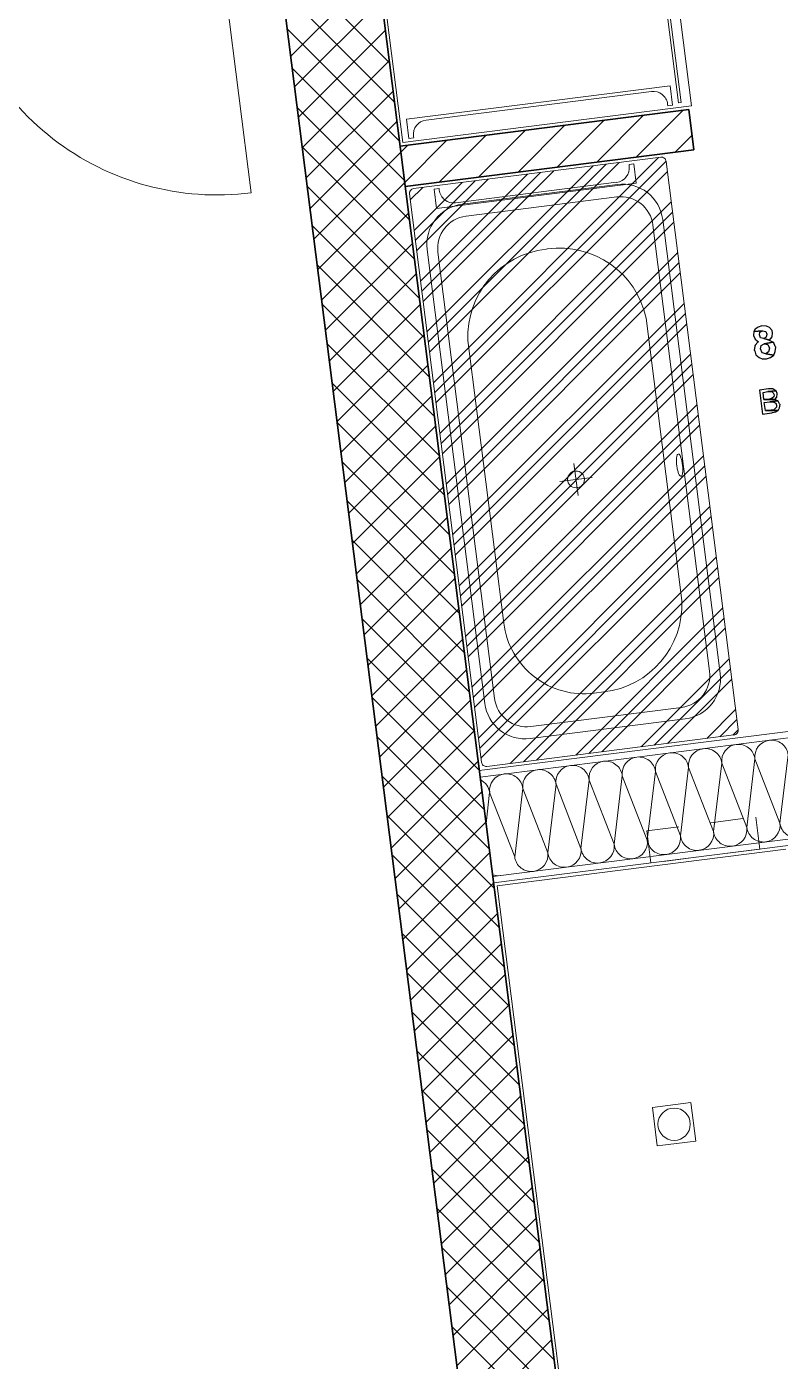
# Model space of a CAD drawing. Header units: metres. Extents: x 2713679.5 to 2713747.3, y 1226017.1 to 1226104.2.
# Drawn here: x 2713690.273 to 2713692.603, y 1226069.37 to 1226073.495 of the extents above; entities that cross this region are included whole.
import ezdxf

# ---------------------------------------------------------------- set-up
doc = ezdxf.new("R2010")
doc.units = ezdxf.units.M
doc.header["$MEASUREMENT"] = 0
doc.linetypes.add('31', pattern=[105, 75, -15, 0, -15])
doc.linetypes.add('Strich 2', pattern=[0.141111, 0.070556, -0.070556])
doc.layers.add('plangrafiken', color=251, linetype='Continuous')
doc.layers.add('waende_stuetzen', color=250, linetype='Continuous')
doc.layers.add('texte', color=7, linetype='Continuous', true_color=0x000000)

msp = doc.modelspace()

# ---------------------------------------------------------------- linework, layer by layer
at = {"layer": 'plangrafiken', "color": 7, "linetype": 'Continuous', "lineweight": 13}
for p, q in [((2713692.1399, 1226074.7379), (2713692.3287, 1226073.2498)), ((2713691.4359, 1226073.1365), (2713691.247, 1226074.6246)), ((2713692.1931, 1226074.0088), (2713692.2882, 1226073.2598)), ((2713692.2961, 1226073.2608), (2713692.201, 1226074.0098)), ((2713691.4469, 1226073.2085), (2713692.2624, 1226073.3119)), ((2713692.2041, 1226073.2945), (2713691.5077, 1226073.2061)), ((2713692.2624, 1226073.3119), (2713692.2699, 1226073.2524)), ((2713692.3287, 1226073.2498), (2713691.4359, 1226073.1365)), ((2713692.2551, 1226073.2505), (2713692.2544, 1226073.2555)), ((2713692.2699, 1226073.2524), (2713692.2551, 1226073.2505)), ((2713692.2882, 1226073.2598), (2713692.2961, 1226073.2608)), ((2713691.4545, 1226073.1489), (2713691.4469, 1226073.2085)), ((2713691.4694, 1226073.1508), (2713691.4545, 1226073.1489)), ((2713691.4687, 1226073.1558), (2713691.4694, 1226073.1508)), ((2713691.469, 1226072.9945), (2713692.2329, 1226073.0915)), ((2713692.1498, 1226073.0709), (2713692.135, 1226073.069)), ((2713692.135, 1226073.069), (2713692.1356, 1226073.064)), ((2713692.1574, 1226073.0113), (2713692.1498, 1226073.0709)), ((2713692.2498, 1226073.0778), (2713692.4725, 1226071.3226)), ((2713691.5477, 1226072.9944), (2713691.5328, 1226072.9925)), ((2713691.5328, 1226072.9925), (2713691.5403, 1226072.933)), ((2713691.5403, 1226072.933), (2713692.1574, 1226073.0113)), ((2713691.5483, 1226072.9895), (2713691.5477, 1226072.9944)), ((2713692.0966, 1226073.0137), (2713691.5986, 1226072.9505)), ((2713692.0994, 1226073.0071), (2713691.6194, 1226072.9462)), ((2713691.456, 1226072.9778), (2713691.6789, 1226071.2218)), ((2713691.6311, 1226072.9093), (2713692.0973, 1226072.9684)), ((2713692.2091, 1226072.8818), (2713692.3841, 1226071.5029)), ((2713692.4173, 1226071.4955), (2713692.2392, 1226072.8989)), ((2713691.5111, 1226072.8065), (2713691.6892, 1226071.4031)), ((2713691.7194, 1226071.4185), (2713691.5444, 1226072.7975)), ((2713691.8833, 1226072.8078), (2713691.8784, 1226072.8072)), ((2713692.2984, 1226071.7214), (2713692.1876, 1226072.5944)), ((2713691.637, 1226072.5245), (2713691.7478, 1226071.6516)), ((2713691.9711, 1226072.0966), (2713691.9713, 1226072.0946)), ((2713692.0273, 1226071.435), (2713692.0571, 1226071.4388)), ((2713692.2975, 1226071.3911), (2713691.8312, 1226071.3319)), ((2713691.8289, 1226071.2948), (2713692.309, 1226071.3558)), ((2713692.4595, 1226071.3058), (2713691.6956, 1226071.2089)), ((2713691.7273, 1226070.8399), (2713692.6202, 1226070.9532)), ((2713691.9288, 1226069.2526), (2713691.7273, 1226070.8399)), ((2713692.2074, 1226070.1549), (2713692.3265, 1226070.17)), ((2713692.2225, 1226070.0359), (2713692.2074, 1226070.1549)), ((2713692.3265, 1226070.17), (2713692.3416, 1226070.051)), ((2713692.3416, 1226070.051), (2713692.2225, 1226070.0359))]:
    msp.add_line(p, q, dxfattribs=at)
at = {"layer": 'plangrafiken', "color": 255, "linetype": 'Continuous', "lineweight": 13}
for p, q in [((2713691.5101, 1226072.5514), (2713692.0237, 1226073.0649)), ((2713691.5141, 1226072.52), (2713692.0642, 1226073.0701)), ((2713691.5181, 1226072.4886), (2713692.1047, 1226073.0752)), ((2713691.5301, 1226072.3945), (2713692.2262, 1226073.0906)), ((2713691.534, 1226072.3631), (2713692.2496, 1226073.0787)), ((2713691.4783, 1226072.8024), (2713691.6997, 1226073.0238)), ((2713691.4902, 1226072.7082), (2713691.8212, 1226073.0392)), ((2713691.4942, 1226072.6769), (2713691.8617, 1226073.0444)), ((2713691.4982, 1226072.6455), (2713691.9022, 1226073.0495)), ((2713691.538, 1226072.3318), (2713692.2536, 1226073.0474)), ((2713691.4584, 1226072.9592), (2713691.4973, 1226072.9981)), ((2713691.4703, 1226072.8651), (2713691.6188, 1226073.0135)), ((2713691.4743, 1226072.8337), (2713691.6592, 1226073.0187)), ((2713691.55, 1226072.2376), (2713692.2656, 1226072.9532)), ((2713691.5539, 1226072.2063), (2713692.2695, 1226072.9219)), ((2713691.5579, 1226072.1749), (2713692.2735, 1226072.8905)), ((2713691.5699, 1226072.0808), (2713692.2855, 1226072.7964)), ((2713691.5739, 1226072.0494), (2713692.2895, 1226072.765)), ((2713691.5778, 1226072.018), (2713692.2934, 1226072.7336)), ((2713691.5898, 1226071.9239), (2713692.3054, 1226072.6395)), ((2713691.5938, 1226071.8925), (2713692.3094, 1226072.6081)), ((2713691.5977, 1226071.8612), (2713692.3133, 1226072.5768)), ((2713691.6097, 1226071.767), (2713692.3253, 1226072.4826)), ((2713691.6137, 1226071.7357), (2713692.3293, 1226072.4513)), ((2713691.6176, 1226071.7043), (2713692.3333, 1226072.4199)), ((2713691.6296, 1226071.6102), (2713692.3452, 1226072.3258)), ((2713691.6336, 1226071.5788), (2713692.3492, 1226072.2944)), ((2713691.6376, 1226071.5474), (2713692.3532, 1226072.263)), ((2713691.6495, 1226071.4533), (2713692.3651, 1226072.1689)), ((2713691.6535, 1226071.4219), (2713692.3691, 1226072.1375)), ((2713691.6575, 1226071.3905), (2713692.3731, 1226072.1061)), ((2713691.6694, 1226071.2964), (2713692.385, 1226072.012)), ((2713691.6734, 1226071.2651), (2713692.389, 1226071.9807)), ((2713691.6774, 1226071.2337), (2713692.393, 1226071.9493)), ((2713691.7678, 1226071.218), (2713692.4049, 1226071.8552)), ((2713691.8083, 1226071.2231), (2713692.4089, 1226071.8238)), ((2713691.8488, 1226071.2283), (2713692.4129, 1226071.7924)), ((2713691.9702, 1226071.2437), (2713692.4248, 1226071.6983)), ((2713692.0107, 1226071.2488), (2713692.4288, 1226071.6669)), ((2713692.0512, 1226071.254), (2713692.4328, 1226071.6355)), ((2713692.1727, 1226071.2694), (2713692.4447, 1226071.5414)), ((2713692.2132, 1226071.2745), (2713692.4487, 1226071.51)), ((2713692.2537, 1226071.2797), (2713692.4527, 1226071.4787)), ((2713692.3752, 1226071.2951), (2713692.4646, 1226071.3846)), ((2713692.4157, 1226071.3002), (2713692.4686, 1226071.3532)), ((2713692.4562, 1226071.3054), (2713692.4726, 1226071.3218))]:
    msp.add_line(p, q, dxfattribs=at)
at = {"layer": 'plangrafiken', "color": 7, "linetype": '31', "lineweight": 13}
for p, q in [((2713691.9775, 1226072.046), (2713691.9649, 1226072.1452)), ((2713692.0208, 1226072.1019), (2713691.9216, 1226072.0893))]:
    msp.add_line(p, q, dxfattribs=at)
at = {"layer": 'plangrafiken', "color": 7, "linetype": 'Strich 2', "lineweight": 13}
for p, q in [((2713692.1897, 1226071.0095), (2713692.527, 1226071.0523)), ((2713692.527, 1226071.0523), (2713692.5396, 1226070.9531)), ((2713692.2023, 1226070.9103), (2713692.1897, 1226071.0095)), ((2713692.5396, 1226070.9531), (2713692.2023, 1226070.9103))]:
    msp.add_line(p, q, dxfattribs=at)
at = {"layer": 'plangrafiken', "color": 7, "linetype": 'Continuous', "lineweight": 13}
for centre, radius in [((2713691.9712, 1226072.0956), 0.026), ((2713692.2745, 1226070.1029), 0.05)]:
    msp.add_circle(centre, radius, dxfattribs=at)
for centre, radius, start, end in [((2713692.2098, 1226073.2498), 0.045, 7.2326, 97.2326), ((2713691.5134, 1226073.1614), 0.045, 97.2326, 187.2326), ((2713692.2348, 1226073.0766), 0.015, 4.8063, 97.1963), ((2713692.0909, 1226073.0583), 0.045, 277.2326, 7.2326), ((2713691.4709, 1226072.9797), 0.015, 97.2326, 187.2326), ((2713691.5929, 1226072.9951), 0.045, 187.2326, 277.2326), ((2713692.1151, 1226072.8831), 0.125, 7.2326, 97.2326), ((2713691.6351, 1226072.8222), 0.125, 97.2326, 187.2326), ((2713692.1099, 1226072.8692), 0.1, 7.2326, 97.2326), ((2713691.6436, 1226072.8101), 0.1, 97.2326, 187.2326), ((2713691.9092, 1226072.5365), 0.2724, 96.4932, 182.5194), ((2713691.9211, 1226072.538), 0.2724, 11.9458, 97.972), ((2713692.3787, 1226072.1542), 0.0971, 177.7463, 181.3508), ((2713692.3493, 1226072.1555), 0.0676, 173.2324, 177.8255), ((2713692.3219, 1226072.1589), 0.04, 166.8717, 173.4003), ((2713692.3017, 1226072.1637), 0.0192, 156.6223, 167.2852), ((2713692.2908, 1226072.1686), 0.00731, 137.2664, 157.6697), ((2713692.2873, 1226072.1716), 0.00282, 56.7981, 95.0369), ((2713692.2849, 1226072.1678), 0.00731, 36.7954, 57.1987), ((2713692.2756, 1226072.1604), 0.0192, 27.18, 37.8428), ((2713692.2573, 1226072.1507), 0.04, 21.0649, 27.5935), ((2713692.2316, 1226072.1406), 0.0676, 16.6396, 21.2328), ((2713692.2034, 1226072.132), 0.0971, 13.1144, 16.7189), ((2713692.4036, 1226072.1547), 0.1219, 181.3067, 184.4012), ((2713692.4178, 1226072.1558), 0.1362, 184.3712, 187.2457), ((2713692.4178, 1226072.1557), 0.1362, 187.2195, 190.094), ((2713692.4038, 1226072.1531), 0.1219, 190.064, 193.1585), ((2713692.3796, 1226072.1474), 0.0971, 193.1143, 196.7189), ((2713692.3514, 1226072.1388), 0.0676, 196.6396, 201.2328), ((2713692.1792, 1226072.1263), 0.1219, 10.064, 13.1585), ((2713692.1652, 1226072.1237), 0.1362, 7.2195, 10.094), ((2713692.2611, 1226072.1205), 0.04, 346.8717, 353.4003), ((2713692.1652, 1226072.1236), 0.1362, 4.3712, 7.2457), ((2713692.2337, 1226072.1239), 0.0676, 353.2324, 357.8255), ((2713692.1794, 1226072.1247), 0.1219, 1.3067, 4.4012), ((2713692.2042, 1226072.1251), 0.0971, 357.7463, 1.3508), ((2713692.3257, 1226072.1287), 0.04, 201.0649, 207.5935), ((2713692.3074, 1226072.119), 0.0192, 207.18, 217.8428), ((2713692.2981, 1226072.1116), 0.00731, 216.7954, 237.1987), ((2713692.2954, 1226072.1078), 0.00282, 279.4283, 317.6671), ((2713692.2921, 1226072.1108), 0.00731, 317.2665, 337.6697), ((2713692.2812, 1226072.1157), 0.0192, 336.6223, 347.2852), ((2713692.0263, 1226071.7095), 0.2724, 276.4932, 2.5194), ((2713691.9958, 1226071.683), 0.25, 187.2326, 277.2326), ((2713692.2849, 1226071.4903), 0.1, 277.2326, 7.2326), ((2713692.2932, 1226071.4798), 0.125, 277.2326, 7.2326), ((2713691.8186, 1226071.4311), 0.1, 187.2326, 277.2326), ((2713691.8132, 1226071.4188), 0.125, 187.2326, 277.2326), ((2713692.4576, 1226071.3207), 0.015, 277.2325, 7.2326), ((2713691.6938, 1226071.2237), 0.015, 187.2325, 277.2326)]:
    msp.add_arc(centre, radius, start, end, dxfattribs=at)
at = {"layer": 'texte'}
for points in [[(2713692.5456, 1226072.5702), (2713692.5346, 1226072.5665), (2713692.5248, 1226072.5604), (2713692.5212, 1226072.553), (2713692.5481, 1226072.5543), (2713692.5579, 1226072.553), (2713692.5615, 1226072.5445), (2713692.5591, 1226072.5347), (2713692.5517, 1226072.531), (2713692.5689, 1226072.5261), (2713692.5774, 1226072.5359), (2713692.5774, 1226072.5359), (2713692.5787, 1226072.5481), (2713692.5774, 1226072.5555), (2713692.5689, 1226072.5653), (2713692.5603, 1226072.5689)], [(2713692.5212, 1226072.553), (2713692.5199, 1226072.5408), (2713692.5248, 1226072.5286), (2713692.5248, 1226072.5286), (2713692.5358, 1226072.5212), (2713692.5334, 1226072.52), (2713692.5248, 1226072.5102), (2713692.5236, 1226072.5078), (2713692.5224, 1226072.4943), (2713692.5236, 1226072.4931), (2713692.5273, 1226072.4808), (2713692.5371, 1226072.4723), (2713692.5469, 1226072.4686), (2713692.5603, 1226072.4686), (2713692.5603, 1226072.4686), (2713692.5726, 1226072.4723), (2713692.5823, 1226072.4796), (2713692.5579, 1226072.4833), (2713692.5469, 1226072.487), (2713692.5469, 1226072.487), (2713692.542, 1226072.4992), (2713692.5432, 1226072.509), (2713692.553, 1226072.5151), (2713692.5799, 1226072.52), (2713692.5677, 1226072.5261), (2713692.5689, 1226072.5261), (2713692.5517, 1226072.531), (2713692.542, 1226072.5335), (2713692.5383, 1226072.542), (2713692.5395, 1226072.5506), (2713692.5481, 1226072.5543)], [(2713692.5799, 1226072.52), (2713692.553, 1226072.5151), (2713692.564, 1226072.5127), (2713692.5689, 1226072.5016), (2713692.5689, 1226072.5016), (2713692.5664, 1226072.4894), (2713692.5579, 1226072.4833), (2713692.5823, 1226072.4796), (2713692.5872, 1226072.4906), (2713692.5885, 1226072.5041), (2713692.5872, 1226072.5065), (2713692.5823, 1226072.5175)], [(2713692.5664, 1226072.3756), (2713692.5383, 1226072.3719), (2713692.5481, 1226072.2973), (2713692.5762, 1226072.301), (2713692.5787, 1226072.3022), (2713692.5885, 1226072.3046), (2713692.5958, 1226072.3083), (2713692.5566, 1226072.3083), (2713692.553, 1226072.3328), (2713692.5701, 1226072.3352), (2713692.5946, 1226072.3389), (2713692.5848, 1226072.3426), (2713692.586, 1226072.3426), (2713692.5517, 1226072.3426), (2713692.5493, 1226072.3646), (2713692.564, 1226072.367), (2713692.5885, 1226072.3695), (2713692.5799, 1226072.3756), (2713692.5774, 1226072.3756)], [(2713692.5885, 1226072.3695), (2713692.564, 1226072.367), (2713692.5664, 1226072.367), (2713692.5762, 1226072.367), (2713692.5811, 1226072.3634), (2713692.5836, 1226072.3573), (2713692.5823, 1226072.3511), (2713692.5774, 1226072.3462), (2713692.5689, 1226072.3438), (2713692.5517, 1226072.3426), (2713692.586, 1226072.3426), (2713692.5921, 1226072.3499), (2713692.5934, 1226072.3597), (2713692.5934, 1226072.3609), (2713692.5897, 1226072.3695)], [(2713692.5946, 1226072.3389), (2713692.5701, 1226072.3352), (2713692.5726, 1226072.3352), (2713692.5811, 1226072.3352), (2713692.5885, 1226072.3316), (2713692.5909, 1226072.3254), (2713692.5909, 1226072.3193), (2713692.5872, 1226072.3144), (2713692.5823, 1226072.3108), (2713692.575, 1226072.3095), (2713692.5566, 1226072.3083), (2713692.5958, 1226072.3083), (2713692.6007, 1226072.3169), (2713692.6007, 1226072.3169), (2713692.6019, 1226072.3267), (2713692.6007, 1226072.3291), (2713692.5958, 1226072.3377)]]:
    msp.add_lwpolyline(points, close=True, dxfattribs=at)
at = {"layer": 'waende_stuetzen', "color": 7, "linetype": 'Continuous', "lineweight": 35}
for p, q in [((2713690.8678, 1226075.151), (2713691.6464, 1226069.0152)), ((2713691.9818, 1226068.7554), (2713691.2031, 1226074.8911)), ((2713692.3201, 1226073.2386), (2713691.4272, 1226073.1253)), ((2713692.3358, 1226073.1146), (2713692.3201, 1226073.2386)), ((2713691.4272, 1226073.1253), (2713691.443, 1226073.0013)), ((2713691.443, 1226073.0013), (2713692.3358, 1226073.1146))]:
    msp.add_line(p, q, dxfattribs=at)
at = {"layer": 'waende_stuetzen', "color": 7, "linetype": 'Continuous', "lineweight": 13}
for p, q in [((2713690.8622, 1226073.8046), (2713690.9667, 1226072.9812)), ((2713692.3966, 1226071.0072), (2713692.4218, 1226071.2187)), ((2713692.4991, 1226071.0202), (2713692.4218, 1226071.2187)), ((2713692.4991, 1226071.0202), (2713692.5243, 1226071.2317)), ((2713692.6016, 1226071.0332), (2713692.5243, 1226071.2317)), ((2713692.6016, 1226071.0332), (2713692.6268, 1226071.2447)), ((2713691.7136, 1226070.8684), (2713691.6746, 1226071.1759)), ((2713692.089, 1226070.9681), (2713692.1143, 1226071.1797)), ((2713692.1916, 1226070.9811), (2713692.1143, 1226071.1797)), ((2713692.1916, 1226070.9811), (2713692.2168, 1226071.1927)), ((2713692.2941, 1226070.9942), (2713692.2168, 1226071.1927)), ((2713692.2941, 1226070.9942), (2713692.3193, 1226071.2057)), ((2713692.3966, 1226071.0072), (2713692.3193, 1226071.2057)), ((2713691.6929, 1226071.0322), (2713691.7042, 1226071.1276)), ((2713691.7815, 1226070.9291), (2713691.7042, 1226071.1276)), ((2713691.7815, 1226070.9291), (2713691.8067, 1226071.1406)), ((2713691.884, 1226070.9421), (2713691.8067, 1226071.1406)), ((2713691.884, 1226070.9421), (2713691.9093, 1226071.1536)), ((2713691.9865, 1226070.9551), (2713691.9093, 1226071.1536)), ((2713691.9865, 1226070.9551), (2713692.0118, 1226071.1667)), ((2713692.089, 1226070.9681), (2713692.0118, 1226071.1667))]:
    msp.add_line(p, q, dxfattribs=at)
at = {"layer": 'waende_stuetzen', "color": 18, "linetype": 'Continuous', "lineweight": 0, "true_color": 0x000000}
for p, q in [((2713691.3945, 1226073.3834), (2713691.0481, 1226073.7297)), ((2713691.0895, 1226073.4035), (2713691.3579, 1226073.6719)), ((2713691.4099, 1226073.2619), (2713691.0635, 1226073.6082)), ((2713691.1015, 1226073.3094), (2713691.3698, 1226073.5778)), ((2713691.4253, 1226073.1404), (2713691.079, 1226073.4868)), ((2713691.1134, 1226073.2153), (2713691.3818, 1226073.4836)), ((2713691.4407, 1226073.0189), (2713691.0944, 1226073.3653)), ((2713691.1253, 1226073.1212), (2713691.3937, 1226073.3895)), ((2713691.1373, 1226073.0271), (2713691.4056, 1226073.2954)), ((2713691.4562, 1226072.8974), (2713691.1098, 1226073.2438)), ((2713692.1567, 1226073.0919), (2713692.301, 1226073.2362)), ((2713691.1492, 1226072.9329), (2713691.4176, 1226073.2013)), ((2713691.7923, 1226073.0456), (2713691.9366, 1226073.19)), ((2713691.9138, 1226073.0611), (2713692.0581, 1226073.2054)), ((2713692.0352, 1226073.0765), (2713692.1796, 1226073.2208)), ((2713691.5493, 1226073.0148), (2713691.6936, 1226073.1591)), ((2713691.6708, 1226073.0302), (2713691.8151, 1226073.1745)), ((2713692.2782, 1226073.1073), (2713692.3301, 1226073.1592)), ((2713691.4716, 1226072.7759), (2713691.1252, 1226073.1223)), ((2713691.1612, 1226072.8388), (2713691.4295, 1226073.1072)), ((2713691.4295, 1226073.1072), (2713691.4507, 1226073.1283)), ((2713691.4415, 1226073.013), (2713691.5721, 1226073.1437)), ((2713691.487, 1226072.6545), (2713691.1406, 1226073.0008)), ((2713691.1731, 1226072.7447), (2713691.4415, 1226073.013)), ((2713691.1851, 1226072.6506), (2713691.4534, 1226072.9189)), ((2713691.5024, 1226072.533), (2713691.156, 1226072.8793)), ((2713691.197, 1226072.5564), (2713691.4654, 1226072.8248)), ((2713691.5178, 1226072.4115), (2713691.1715, 1226072.7579)), ((2713691.209, 1226072.4623), (2713691.4773, 1226072.7307)), ((2713691.5332, 1226072.29), (2713691.1869, 1226072.6364)), ((2713691.2209, 1226072.3682), (2713691.4893, 1226072.6366)), ((2713691.2329, 1226072.2741), (2713691.5012, 1226072.5424)), ((2713691.5487, 1226072.1685), (2713691.2023, 1226072.5149)), ((2713691.2448, 1226072.18), (2713691.5131, 1226072.4483)), ((2713691.5641, 1226072.047), (2713691.2177, 1226072.3934)), ((2713691.2567, 1226072.0858), (2713691.5251, 1226072.3542)), ((2713691.5795, 1226071.9256), (2713691.2331, 1226072.2719)), ((2713691.2687, 1226071.9917), (2713691.537, 1226072.2601)), ((2713691.2806, 1226071.8976), (2713691.549, 1226072.1659)), ((2713691.5949, 1226071.8041), (2713691.2485, 1226072.1504)), ((2713691.2926, 1226071.8035), (2713691.5609, 1226072.0718)), ((2713691.6103, 1226071.6826), (2713691.264, 1226072.029)), ((2713691.3045, 1226071.7094), (2713691.5729, 1226071.9777)), ((2713691.6257, 1226071.5611), (2713691.2794, 1226071.9075)), ((2713691.3165, 1226071.6152), (2713691.5848, 1226071.8836)), ((2713691.6412, 1226071.4396), (2713691.2948, 1226071.786)), ((2713691.3284, 1226071.5211), (2713691.5968, 1226071.7895)), ((2713691.6566, 1226071.3182), (2713691.3102, 1226071.6645)), ((2713691.3404, 1226071.427), (2713691.6087, 1226071.6953)), ((2713691.3523, 1226071.3329), (2713691.6206, 1226071.6012)), ((2713691.672, 1226071.1967), (2713691.3256, 1226071.543)), ((2713691.3642, 1226071.2387), (2713691.6326, 1226071.5071)), ((2713691.6874, 1226071.0752), (2713691.341, 1226071.4215)), ((2713691.3762, 1226071.1446), (2713691.6445, 1226071.413)), ((2713691.7028, 1226070.9537), (2713691.3565, 1226071.3001)), ((2713691.3881, 1226071.0505), (2713691.6565, 1226071.3189)), ((2713691.4001, 1226070.9564), (2713691.6684, 1226071.2247)), ((2713691.7182, 1226070.8322), (2713691.3719, 1226071.1786)), ((2713691.412, 1226070.8623), (2713691.6804, 1226071.1306)), ((2713691.7337, 1226070.7107), (2713691.3873, 1226071.0571)), ((2713691.424, 1226070.7681), (2713691.6923, 1226071.0365)), ((2713691.7491, 1226070.5893), (2713691.4027, 1226070.9356)), ((2713691.4359, 1226070.674), (2713691.7043, 1226070.9424)), ((2713691.4479, 1226070.5799), (2713691.7162, 1226070.8482)), ((2713691.7645, 1226070.4678), (2713691.4181, 1226070.8141)), ((2713691.4598, 1226070.4858), (2713691.7282, 1226070.7541)), ((2713691.7799, 1226070.3463), (2713691.4335, 1226070.6926)), ((2713691.4717, 1226070.3917), (2713691.7401, 1226070.66)), ((2713691.7953, 1226070.2248), (2713691.449, 1226070.5712)), ((2713691.4837, 1226070.2975), (2713691.752, 1226070.5659)), ((2713691.4956, 1226070.2034), (2713691.764, 1226070.4718)), ((2713691.8107, 1226070.1033), (2713691.4644, 1226070.4497)), ((2713691.5076, 1226070.1093), (2713691.7759, 1226070.3776)), ((2713691.8262, 1226069.9818), (2713691.4798, 1226070.3282)), ((2713691.5195, 1226070.0152), (2713691.7879, 1226070.2835)), ((2713691.8416, 1226069.8604), (2713691.4952, 1226070.2067)), ((2713691.5315, 1226069.921), (2713691.7998, 1226070.1894)), ((2713691.5434, 1226069.8269), (2713691.8118, 1226070.0953)), ((2713691.857, 1226069.7389), (2713691.5106, 1226070.0852)), ((2713691.5554, 1226069.7328), (2713691.8237, 1226070.0012)), ((2713691.8724, 1226069.6174), (2713691.526, 1226069.9637)), ((2713691.5673, 1226069.6387), (2713691.8357, 1226069.907)), ((2713691.8878, 1226069.4959), (2713691.5415, 1226069.8423)), ((2713691.5792, 1226069.5446), (2713691.8476, 1226069.8129)), ((2713691.9032, 1226069.3744), (2713691.5569, 1226069.7208)), ((2713691.5912, 1226069.4504), (2713691.8595, 1226069.7188)), ((2713691.6031, 1226069.3563), (2713691.8715, 1226069.6247)), ((2713691.9187, 1226069.2529), (2713691.5723, 1226069.5993)), ((2713691.6151, 1226069.2622), (2713691.8834, 1226069.5305)), ((2713691.9341, 1226069.1315), (2713691.5877, 1226069.4778)), ((2713691.627, 1226069.1681), (2713691.8954, 1226069.4364))]:
    msp.add_line(p, q, dxfattribs=at)
at = {"layer": 'waende_stuetzen', "color": 7, "linetype": 'Continuous', "lineweight": 18}
for p, q in [((2713694.3506, 1226071.5357), (2713691.6721, 1226071.1958)), ((2713694.3531, 1226071.5159), (2713691.6746, 1226071.1759)), ((2713691.6746, 1226071.1759), (2713691.6721, 1226071.1958)), ((2713691.7136, 1226070.8684), (2713694.3922, 1226071.2083)), ((2713691.7162, 1226070.8486), (2713694.3947, 1226071.1885)), ((2713691.7162, 1226070.8486), (2713691.7136, 1226070.8684))]:
    msp.add_line(p, q, dxfattribs=at)
at = {"layer": 'waende_stuetzen', "color": 7, "linetype": 'Continuous', "lineweight": 13}
for centre, radius, start, end in [((2713690.8622, 1226073.8046), 0.83, 187.2326, 277.2326), ((2713692.268, 1226071.1992), 0.0517, 97.2326, 187.2326), ((2713692.268, 1226071.1992), 0.0517, 7.2326, 97.2326), ((2713692.3706, 1226071.2122), 0.0517, 97.2326, 187.2326), ((2713692.3706, 1226071.2122), 0.0517, 7.2326, 97.2326), ((2713692.4731, 1226071.2252), 0.0517, 97.2326, 187.2326), ((2713692.4731, 1226071.2252), 0.0517, 7.2326, 97.2326), ((2713692.5756, 1226071.2382), 0.0517, 97.2326, 187.2326), ((2713692.5756, 1226071.2382), 0.0517, 7.2326, 97.2326), ((2713691.9605, 1226071.1601), 0.0517, 97.2326, 187.2326), ((2713691.9605, 1226071.1601), 0.0517, 7.2326, 97.2326), ((2713692.063, 1226071.1732), 0.0517, 97.2326, 187.2326), ((2713692.063, 1226071.1732), 0.0517, 7.2326, 97.2326), ((2713692.1655, 1226071.1862), 0.0517, 97.2326, 187.2326), ((2713692.1655, 1226071.1862), 0.0517, 7.2326, 97.2326), ((2713691.653, 1226071.1211), 0.0517, 7.2326, 63.9276), ((2713691.7555, 1226071.1341), 0.0517, 97.2326, 187.2326), ((2713691.7555, 1226071.1341), 0.0517, 7.2326, 97.2326), ((2713691.858, 1226071.1471), 0.0517, 97.2326, 187.2326), ((2713691.858, 1226071.1471), 0.0517, 7.2326, 97.2326), ((2713692.3453, 1226071.0007), 0.0517, 277.2326, 7.2326), ((2713692.4478, 1226071.0137), 0.0517, 187.2326, 277.2326), ((2713692.4478, 1226071.0137), 0.0517, 277.2326, 7.2326), ((2713692.5503, 1226071.0267), 0.0517, 187.2326, 277.2326), ((2713692.5503, 1226071.0267), 0.0517, 277.2326, 7.2326), ((2713692.6529, 1226071.0397), 0.0517, 187.2326, 277.2326), ((2713692.0378, 1226070.9616), 0.0517, 277.2326, 7.2326), ((2713692.1403, 1226070.9746), 0.0517, 187.2326, 277.2326), ((2713692.1403, 1226070.9746), 0.0517, 277.2326, 7.2326), ((2713692.2428, 1226070.9877), 0.0517, 187.2326, 277.2326), ((2713692.2428, 1226070.9877), 0.0517, 277.2326, 7.2326), ((2713692.3453, 1226071.0007), 0.0517, 187.2326, 277.2326), ((2713691.8328, 1226070.9356), 0.0517, 187.2326, 277.2326), ((2713691.8328, 1226070.9356), 0.0517, 277.2326, 7.2326), ((2713691.9353, 1226070.9486), 0.0517, 187.2326, 277.2326), ((2713691.9353, 1226070.9486), 0.0517, 277.2326, 7.2326), ((2713692.0378, 1226070.9616), 0.0517, 187.2326, 277.2326), ((2713691.7303, 1226070.9226), 0.0517, 250.4308, 277.2326)]:
    msp.add_arc(centre, radius, start, end, dxfattribs=at)

doc.saveas('drawing.dxf')
